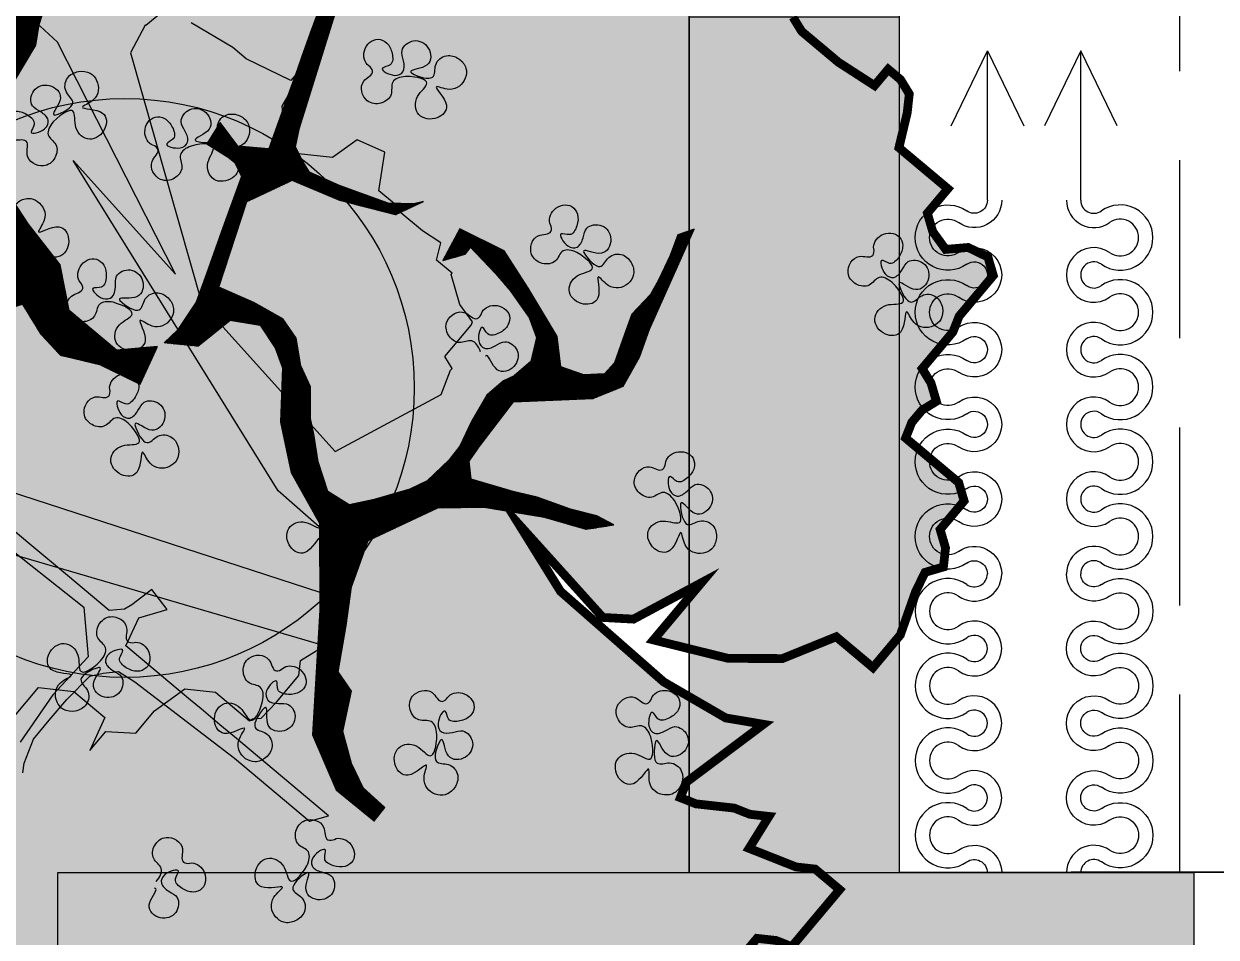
# Model space of a CAD drawing. Header units: millimetres. Extents: x 307301 to 459443, y -2888111 to -2805601.
# Drawn here: x 308850 to 309700, y -2820849 to -2820198 of the extents above; entities that cross this region are included whole.
import ezdxf

# ---------------------------------------------------------------- set-up
doc = ezdxf.new("R2010")
doc.units = ezdxf.units.MM
doc.header["$LTSCALE"] = 10
doc.header["$MEASUREMENT"] = 0
doc.linetypes.add('DASHED', pattern=[19.05, 12.7, -6.35])
doc.linetypes.add('HIDDEN', pattern=[9.525, 6.35, -3.175])
for name, color, linetype in [('BMA  furniture', 6, 'Continuous'), ('PDA FURNITURE', 6, 'Continuous'), ('Plants', 5, 'Continuous'), ('WALL - PDA', 1, 'Continuous')]:
    doc.layers.add(name, color=color, linetype=linetype)
for name, color, linetype, lineweight in [('Door', 4, 'Continuous', 9), ('HATCH WALL', 8, 'Continuous', 0), ('WIN', 5, 'Continuous', 9)]:
    doc.layers.add(name, color=color, linetype=linetype, lineweight=lineweight)
pattern_1 = [(4.504904, (420332.25034, -406164.66091), (-0.008927458, 0.113310114), [])]

# ---------------------------------------------------------------- blocks, each defined once
blk = doc.blocks.new('A$Cea7f365e')
at = {"layer": 'Door', "color": 8, "ltscale": 30}
for p, q in [((1099.1, 1221.3), (1099.1, 130.9)), ((1131.8, 1221.3), (1099.1, 1221.3)), ((1131.8, 130.9), (1131.8, 1221.3)), ((30.5, 163.6), (0, 163.6)), ((0, 163.6), (0, 0)), ((30.5, 130.9), (30.5, 163.6)), ((1142.2, 163.6), (1172.8, 163.6)), ((1142.2, 130.9), (1142.2, 163.6)), ((1172.8, 163.6), (1172.8, 0)), ((40.9, 130.9), (30.5, 130.9)), ((40.9, 0), (40.9, 130.9)), ((1099.1, 130.9), (1131.8, 130.9)), ((1131.8, 130.9), (1142.2, 130.9)), ((1131.8, 0), (1131.8, 130.9)), ((1172.8, 20.5), (1172.8, 20.5)), ((0, 0), (40.9, 0)), ((1172.8, 0), (1131.8, 0))]:
    blk.add_line(p, q, dxfattribs=at)
at = {"layer": 'Door', "color": 8, "linetype": 'DASHED', "ltscale": 30}
blk.add_arc((1131.8, 130.9), 1090.9, 91.7178, 180.0007, dxfattribs=at)
blk = doc.blocks.new('A$C3F2B00B6')
at = {"color": 3}
for p, q in [((0, 119), (0, 0)), ((-28.98, 59.77), (0, 0)), ((0, 0), (28.98, 59.77))]:
    blk.add_line(p, q, dxfattribs=at)
at = {"color": 3, "extrusion": (0, 0, -1)}
for centre, major_axis, start_param, end_param in [((-31.47, 624.72), (18.39, 18.39), 3.927048, 6.113388), ((-31.47, 624.72), (10.35, 10.35), 3.927048, 6.113388), ((-31.47, 624.72), (-18.39, 18.39), 3.311504, 5.497844), ((-31.47, 624.72), (10.35, 10.35), 1.740708, 3.927048), ((-10.44, 594.97), (15.42, 15.42), -1.400999, 2.971681), ((-10.44, 594.97), (7.38, 7.38), -1.400999, 2.971681), ((-31.47, 565.22), (-18.39, 18.39), 5.49773, 7.68407), ((-31.47, 565.22), (-10.35, 10.35), 5.49773, 7.68407), ((-31.47, 565.22), (-18.39, 18.39), 3.31139, 5.49773), ((-31.47, 565.22), (10.35, 10.35), 1.740594, 3.926934), ((-10.43, 535.47), (-15.42, 15.42), 0.169798, 4.542478), ((-10.43, 535.47), (-7.38, 7.38), 0.169798, 4.542478), ((-31.47, 505.72), (-18.39, 18.39), 5.49773, 7.68407), ((-31.47, 505.72), (-10.35, 10.35), 5.49773, 7.68407), ((-31.47, 505.72), (18.39, 18.39), 1.740594, 3.926934), ((-31.47, 505.72), (-10.35, 10.35), 3.31139, 5.49773), ((-10.43, 475.98), (-15.42, 15.42), 0.169798, 4.542478), ((-10.43, 475.98), (7.38, 7.38), -1.400999, 2.971681), ((-31.47, 446.23), (-18.39, 18.39), 5.49773, 7.68407), ((-31.47, 446.23), (-10.35, 10.35), 5.49773, 7.68407), ((-31.47, 446.23), (-18.39, 18.39), 3.31139, 5.49773), ((-31.47, 446.23), (10.35, 10.35), 1.740594, 3.926934), ((-10.43, 416.48), (-15.42, 15.42), 0.169798, 2.356138), ((-10.43, 416.48), (7.38, 7.38), -1.400999, 0.785341)]:
    blk.add_ellipse(centre, major_axis=major_axis, ratio=1, start_param=start_param, end_param=end_param, dxfattribs=at)
at = {"color": 3}
for centre, major_axis, start_param, end_param in [((-10.44, 654.47), (-15.42, 15.42), 1.740594, 3.926934), ((-10.44, 654.47), (-7.38, 7.38), 1.740594, 3.926934), ((-31.47, 386.73), (18.39, 18.39), 0.169798, 2.356138), ((-10.43, 416.48), (15.42, 15.42), 3.31139, 5.49773), ((-10.43, 416.48), (-7.38, 7.38), 1.740594, 3.926934), ((-31.47, 386.73), (10.35, 10.35), 0.169798, 2.356138), ((-31.47, 386.73), (18.39, 18.39), 2.356138, 4.542478), ((-31.47, 386.73), (10.35, 10.35), 2.356138, 4.542478), ((-10.43, 356.99), (15.42, 15.42), 3.31139, 7.68407), ((-10.43, 356.99), (7.38, 7.38), 3.31139, 7.68407), ((-31.47, 327.24), (-18.39, 18.39), -1.400999, 0.785341), ((-31.47, 327.24), (10.35, 10.35), 0.169798, 2.356138), ((-31.47, 327.24), (18.39, 18.39), 2.356138, 4.542478), ((-31.47, 327.24), (10.35, 10.35), 2.356138, 4.542478), ((-10.43, 297.49), (15.42, 15.42), 3.31139, 7.68407), ((-10.43, 297.49), (-7.38, 7.38), 1.740594, 6.113274), ((-31.47, 267.74), (18.39, 18.39), 0.169798, 2.356138), ((-31.47, 267.74), (-10.35, 10.35), -1.400999, 0.785341), ((-31.47, 267.74), (-18.39, 18.39), 0.785341, 2.971681), ((-31.47, 267.74), (-10.35, 10.35), 0.785341, 2.971681), ((-10.44, 237.99), (-15.42, 15.42), 1.740594, 6.113274), ((-10.44, 237.99), (-7.38, 7.38), 1.740594, 6.113274), ((-31.47, 208.24), (18.39, 18.39), 0.169911, 2.356251), ((-31.47, 208.24), (10.35, 10.35), 0.169911, 2.356251), ((-31.47, 208.24), (-18.39, 18.39), 0.785455, 2.971795), ((-31.47, 208.24), (-10.35, 10.35), 0.785455, 2.971795), ((-10.43, 178.49), (15.42, 15.42), 3.311504, 7.684184), ((-10.43, 178.49), (7.38, 7.38), 3.311504, 7.684184), ((-31.47, 148.74), (-18.39, 18.39), -1.400885, 0.785455), ((-31.47, 148.74), (10.35, 10.35), 0.169911, 2.356251), ((-31.47, 148.74), (18.39, 18.39), 2.356251, 4.542591), ((-31.47, 148.74), (10.35, 10.35), 2.356251, 4.542591), ((-10.43, 119), (-15.42, 15.42), 3.926991, 6.113388), ((-10.43, 119), (7.38, 7.38), 5.497787, 7.684184)]:
    blk.add_ellipse(centre, major_axis=major_axis, ratio=1, start_param=start_param, end_param=end_param, dxfattribs=at)
blk = doc.blocks.new('zdhdghgd')
at = {"layer": 'Plants', "transparency": 33554495}
h = blk.add_hatch(color=97, dxfattribs=at)
h.set_gradient(color1=(66, 119, 40), color2=(194, 242, 166), name='SPHERICAL')
h.paths.add_polyline_path([(420386.74, -406570.66), (420384.26, -406579.53), (420376.75, -406597.89), (420382.7, -406601.4), (420391.58, -406592.57), (420400.27, -406584.57), (420400.46, -406592.96), (420407.89, -406588.4), (420413.2, -406582.07), (420408.63, -406574.63), (420411.83, -406566.52), (420418.23, -406550.3), (420421.44, -406542.19), (420426.75, -406535.85), (420434.87, -406539.06), (420441.21, -406544.38), (420425.26, -406563.39), (420437.95, -406574.04), (420446.07, -406577.25), (420455.61, -406574.46), (420460.93, -406568.12), (420470.82, -406569.22), (420480.71, -406570.32), (420490.25, -406567.53), (420500.88, -406554.86), (420496.31, -406547.42), (420486.42, -406546.33), (420498.83, -406531.54), (420508.37, -406528.75), (420511.57, -406520.64), (420521.12, -406517.85), (420531.01, -406518.95), (420539.12, -406522.16), (420551.81, -406532.8), (420563.13, -406527.9), (420579.08, -406508.89), (420587.19, -406512.1), (420596.74, -406509.32), (420604.17, -406504.75), (420609.49, -406498.42), (420606.69, -406488.87), (420600.34, -406483.55), (420592.23, -406480.34), (420595.43, -406472.23), (420600.74, -406465.89), (420608.17, -406461.33), (420625.09, -406475.52), (420634.64, -406472.73), (420637.84, -406464.62), (420647.73, -406465.72), (420655.16, -406461.16), (420667.56, -406446.37), (420654.87, -406435.73), (420646.76, -406432.52), (420643.96, -406422.97), (420637.61, -406417.65), (420632.3, -406423.98), (420620.64, -406425), (420616.06, -406417.56), (420619.27, -406409.45), (420624.58, -406403.12), (420643.27, -406415.2), (420651.39, -406418.41), (420658.82, -406413.85), (420665.22, -406397.62), (420670.54, -406391.29), (420678.65, -406394.5), (420685, -406399.82), (420694.89, -406400.92), (420702.32, -406396.35), (420701.29, -406384.7), (420706.6, -406378.36), (420716.15, -406375.57), (420725.35, -406368.9), (420732.78, -406364.33), (420735.99, -406356.22), (420731.41, -406348.79), (420728.61, -406339.24), (420719.07, -406342.03), (420712.72, -406336.71), (420713.81, -406326.82), (420719.13, -406320.49), (420704.32, -406308.07), (420707.52, -406299.96), (420717.41, -406301.05), (420723.76, -406306.38), (420733.3, -406303.59), (420758.11, -406274.02), (420751.77, -406268.7), (420742.62, -406253.83), (420733.14, -406235.07), (420724.68, -406227.97), (420706.27, -406241.32), (420703.07, -406249.43), (420686.84, -406243.01), (420680.49, -406237.69), (420692.56, -406219.02), (420697.87, -406212.68), (420705.3, -406208.12), (420712.39, -406199.67), (420724.45, -406181), (420729.77, -406174.66), (420743.54, -406175.42), (420753.43, -406176.52), (420760.86, -406171.96), (420766.18, -406165.62), (420765.15, -406153.96), (420760.23, -406142.64), (420772.64, -406127.86), (420765.95, -406118.65), (420759.61, -406113.33), (420754.29, -406119.66), (420744.06, -406114.68), (420735.6, -406107.58), (420736.69, -406097.7), (420750.46, -406098.46), (420766.7, -406104.88), (420786.19, -406081.64), (420789.39, -406073.53), (420747.1, -406038.05), (420736.87, -406033.07), (420737.95, -406023.18), (420727.72, -406018.2), (420719.6, -406014.99), (420726.69, -406006.54), (420725.67, -405994.88), (420721.09, -405987.44), (420709.78, -405992.35), (420682.48, -406023.37), (420653.27, -406004.72), (420665.13, -406037.07), (420636.24, -406040.12), (420714.39, -406096.92), (420643.56, -406056.98), (420634.22, -406077.4), (420478.7, -406026.83), (420575, -406055.01), (420565.69, -406033.56), (420597.63, -406053.01), (420608.26, -406040.34), (420607.23, -406028.68), (420600.89, -406023.36), (420611.05, -405992.99), (420617.07, -405975.89), (420624.57, -405966.95), (420629.36, -405952.98), (420653, -405956.19), (420662.22, -405941.66), (420682.69, -405951.62), (420689.03, -405956.95), (420708.52, -405933.71), (420687.38, -405915.97), (420654.23, -405895.36), (420655.31, -405885.47), (420660.63, -405879.14), (420656.06, -405871.7), (420643.37, -405861.06), (420633.82, -405863.85), (420613.99, -405883.19), (420607.64, -405877.87), (420606.62, -405866.21), (420609.82, -405858.1), (420605.25, -405850.67), (420600.67, -405843.23), (420594.33, -405837.91), (420584.44, -405836.81), (420574.55, -405835.71), (420571.75, -405826.17), (420574.95, -405818.06), (420570.38, -405810.62), (420576.78, -405794.4), (420572.21, -405786.97), (420563.75, -405779.87), (420549.98, -405779.11), (420541.86, -405775.9), (420534.43, -405780.46), (420537.57, -405793.9), (420477.22, -405775.65), (420469.1, -405772.44), (420476.19, -405763.99), (420455.04, -405746.25), (420430.69, -405736.62), (420422.24, -405729.52), (420412.69, -405732.31), (420413.72, -405743.97), (420410.52, -405752.08), (420402.4, -405748.87), (420385.77, -405760.11), (420375.14, -405772.78), (420379.71, -405780.22), (420376.51, -405788.33), (420365.87, -405801), (420355.99, -405799.9), (420349.64, -405794.58), (420357.82, -405776.25), (420368.45, -405763.57), (420361.76, -405754.36), (420349.07, -405743.72), (420344.5, -405736.29), (420338.16, -405730.96), (420319.81, -405722.77), (420308.49, -405727.67), (420297.86, -405740.34), (420302.43, -405747.78), (420295.35, -405756.23), (420281.57, -405755.47), (420268.88, -405744.82), (420259.34, -405747.61), (420254.02, -405753.95), (420255.05, -405765.61), (420237.33, -405786.73), (420218.92, -405800.08), (420209.03, -405798.98), (420192.12, -405784.79), (420195.32, -405776.68), (420200.63, -405770.34), (420203.84, -405762.23), (420197.15, -405753.02), (420190.81, -405747.7), (420180.92, -405746.6), (420170.69, -405741.61), (420163.26, -405746.18), (420155.82, -405750.74), (420150.51, -405757.08), (420155.08, -405764.51), (420145.88, -405771.19), (420134.22, -405772.2), (420109.07, -405797.88), (420078.94, -405833.79), (420077.86, -405843.68), (420070.43, -405848.24), (420055.56, -405857.36), (420045.68, -405856.27), (420032.99, -405845.62), (420018.13, -405854.75), (420014.92, -405862.86), (420011.72, -405870.97), (420004.63, -405879.42), (419994.75, -405878.32), (419986.63, -405875.11), (419961.82, -405904.68), (419974.51, -405915.32), (419984.4, -405916.42), (420000.63, -405922.84), (420008.75, -405926.05), (419998.46, -405942.61), (420008.35, -405943.71), (420016.46, -405946.92), (420026.35, -405948.02), (420036.24, -405949.12), (420044.35, -405952.33), (420041.15, -405960.44), (420001.26, -405990.35), (420020.83, -405993.64), (420052.99, -406012.31), (420106.48, -406059.26), (420127.99, -406093.93), (420084.56, -406045.73), (420068.66, -406044.85), (420033.4, -406063.75), (420058.29, -406034.08), (420019.59, -406024.52), (419991.48, -406024.41), (419963.59, -406035.72), (419944.55, -406019.75), (419930.38, -406036.65), (419922.54, -406058.87), (419917.57, -406069.09), (419908.03, -406071.88), (419906.94, -406081.76), (419909.74, -406091.31), (419897.33, -406106.1), (419900.13, -406115.64), (419927.63, -406138.71), (419924.42, -406146.82), (419919.11, -406153.15), (419911.68, -406157.72), (419914.48, -406167.26), (419919.05, -406174.7), (419903.1, -406193.71), (419899.9, -406201.82), (419882.18, -406222.94), (419884.98, -406232.49), (419895.21, -406237.47), (419906.87, -406236.46), (419913.56, -406245.67), (419916.36, -406255.21), (419905.73, -406267.89), (419931.1, -406289.17), (419926.81, -406307.17), (419925.73, -406317.05), (419930.3, -406324.49), (419936.64, -406329.81), (419943.73, -406321.36), (419962.42, -406333.44), (419981.45, -406349.41), (419986.03, -406356.85), (419992.37, -406362.17), (419989.85, -406378.05), (419984.54, -406384.39), (419976.42, -406381.18), (419971.1, -406387.51), (419973.9, -406397.06), (419984.82, -406409.82), (419983.73, -406419.7), (419988.31, -406427.14), (419994.65, -406432.46), (420026.43, -406437.53), (420027.52, -406427.64), (420045.86, -406435.84), (420052.21, -406441.16), (420064.95, -406430.26), (420083.36, -406416.91), (420093.25, -406418.01), (420094.28, -406429.67), (420085.76, -406444.11), (420069.81, -406463.12), (420067.01, -406453.58), (420059.58, -406458.14), (420047.52, -406476.81), (420041.12, -406493.03), (420045.69, -406500.47), (420057.35, -406499.45), (420065.46, -406502.66), (420079.24, -406503.42), (420088.44, -406496.75), (420111.7, -406516.26), (420120.91, -406509.59), (420126.22, -406503.25), (420146.68, -406513.22), (420159.37, -406523.87), (420154.4, -406534.09), (420151.2, -406542.2), (420155.77, -406549.63), (420162.11, -406554.96), (420170.23, -406558.17), (420179.77, -406555.38), (420185.09, -406549.04), (420188.29, -406540.93), (420202.75, -406549.46), (420209.1, -406554.79), (420205.89, -406562.9), (420195.26, -406575.57), (420203.38, -406578.78), (420213.27, -406579.88), (420221.38, -406583.09), (420244.7, -406581.06), (420271.95, -406558.76), (420281.91, -406564.03), (420294.37, -406540.6), (420310.79, -406574.92), (420311.77, -406586.01), (420312.22, -406603.84), (420322.47, -406612.44), (420346.24, -406615.96), (420355.39, -406589.83), (420349.7, -406549.54), (420325.62, -406522.93), (420315.13, -406486.02), (420333.95, -406523.01), (420375.75, -406562.03)])
at = {"layer": 'Plants'}
h = blk.add_hatch(dxfattribs=at)
h.set_pattern_fill('ANSI31', color=39, scale=0.90929, angle=-40.4951)
h.set_pattern_definition(pattern_1)
edge = h.paths.add_edge_path()
edge.add_line((420294.45, -406186.33), (420277.62, -406199.79))
edge.add_line((420277.62, -406199.79), (420262.05, -406197.19))
edge.add_line((420262.05, -406197.19), (420254.3, -406185.4))
edge.add_line((420254.3, -406185.4), (420250.52, -406175.03))
edge.add_line((420250.52, -406175.03), (420251.64, -406146.92))
edge.add_line((420251.64, -406146.92), (420246.01, -406120.87))
edge.add_line((420246.01, -406120.87), (420231.45, -406094.62))
edge.add_line((420231.45, -406094.62), (420231.18, -406049.5))
edge.add_line((420231.18, -406049.5), (420234.95, -405984.81))
edge.add_line((420234.95, -405984.81), (420222.68, -405956.38))
edge.add_line((420222.68, -405956.38), (420202.97, -405940.29))
edge.add_line((420202.97, -405940.29), (420197.45, -405947.31))
edge.add_line((420197.45, -405947.31), (420208.82, -405957.4))
edge.add_line((420208.82, -405957.4), (420214.77, -405970.05))
edge.add_line((420214.77, -405970.05), (420219.28, -405986.68))
edge.add_line((420219.28, -405986.68), (420214.77, -406007.57))
edge.add_line((420214.77, -406007.57), (420221.67, -406017.56))
edge.add_line((420221.67, -406017.56), (420217.53, -406041.59))
edge.add_line((420217.53, -406041.59), (420214.82, -406061.63))
edge.add_line((420214.82, -406061.63), (420206.22, -406085.55))
edge.add_line((420206.22, -406085.55), (420170.1, -406102.58))
edge.add_line((420170.1, -406102.58), (420145.98, -406102.91))
edge.add_line((420145.98, -406102.91), (420114.85, -406097.71))
edge.add_line((420114.85, -406097.71), (420093.12, -406091.4))
edge.add_line((420093.12, -406091.4), (420078.78, -406093.74))
edge.add_line((420078.78, -406093.74), (420087.6, -406098.42))
edge.add_line((420087.6, -406098.42), (420101.36, -406101.87))
edge.add_line((420101.36, -406101.87), (420118.62, -406108.08))
edge.add_line((420118.62, -406108.08), (420131.05, -406111.05))
edge.add_line((420131.05, -406111.05), (420152.78, -406117.36))
edge.add_line((420152.78, -406117.36), (420153.89, -406126.77))
edge.add_line((420153.89, -406126.77), (420147.89, -406135.12))
edge.add_line((420147.89, -406135.12), (420130.84, -406157.5))
edge.add_line((420130.84, -406157.5), (420089.72, -406159.22))
edge.add_line((420089.72, -406159.22), (420073.95, -406165.56))
edge.add_line((420073.95, -406165.56), (420065.56, -406180.55))
edge.add_line((420065.56, -406180.55), (420060.3, -406195.17))
edge.add_line((420060.3, -406195.17), (420037.19, -406246.89))
edge.add_line((420037.19, -406246.89), (420045.74, -406243.97))
edge.add_line((420045.74, -406243.97), (420049.57, -406233.34))
edge.add_line((420049.57, -406233.34), (420055.68, -406220.52))
edge.add_line((420055.68, -406220.52), (420059.87, -406213.03))
edge.add_line((420059.87, -406213.03), (420069.49, -406202.98))
edge.add_line((420069.49, -406202.98), (420073.31, -406192.34))
edge.add_line((420073.31, -406192.34), (420078.57, -406177.72))
edge.add_line((420078.57, -406177.72), (420083.62, -406172.03))
edge.add_line((420083.62, -406172.03), (420094.35, -406171.39))
edge.add_line((420094.35, -406171.39), (420106.3, -406175.69))
edge.add_line((420106.3, -406175.69), (420108.16, -406191.37))
edge.add_line((420108.16, -406191.37), (420123.19, -406216.29))
edge.add_line((420123.19, -406216.29), (420135.68, -406235.79))
edge.add_line((420135.68, -406235.79), (420158.63, -406247.05))
edge.add_line((420158.63, -406247.05), (420167.5, -406230.72))
edge.add_line((420167.5, -406230.72), (420155.81, -406234.03))
edge.add_line((420155.81, -406234.03), (420153.05, -406237.54))
edge.add_line((420153.05, -406237.54), (420139.98, -406223.83))
edge.add_line((420139.98, -406223.83), (420132.6, -406215.17))
edge.add_line((420132.6, -406215.17), (420122.66, -406201.09))
edge.add_line((420122.66, -406201.09), (420118.89, -406190.73))
edge.add_line((420118.89, -406190.73), (420121.86, -406178.29))
edge.add_line((420121.86, -406178.29), (420130.52, -406170.89))
edge.add_line((420130.52, -406170.89), (420135.94, -406168.34))
edge.add_line((420135.94, -406168.34), (420144.6, -406160.95))
edge.add_line((420144.6, -406160.95), (420152.51, -406147.28))
edge.add_line((420152.51, -406147.28), (420158.62, -406134.47))
edge.add_line((420158.62, -406134.47), (420164.15, -406127.45))
edge.add_line((420164.15, -406127.45), (420175.57, -406116.55))
edge.add_line((420175.57, -406116.55), (420184.6, -406112.29))
edge.add_line((420184.6, -406112.29), (420203.03, -406106.92))
edge.add_line((420203.03, -406106.92), (420216.05, -406104.09))
edge.add_line((420216.05, -406104.09), (420227.04, -406111.05))
edge.add_line((420227.04, -406111.05), (420232.04, -406126.36))
edge.add_line((420232.04, -406126.36), (420234.37, -406140.71))
edge.add_line((420234.37, -406140.71), (420235.97, -406148.78))
edge.add_line((420235.97, -406148.78), (420236.02, -406165.31))
edge.add_line((420236.02, -406165.31), (420241.12, -406176.15))
edge.add_line((420241.12, -406176.15), (420243.46, -406190.5))
edge.add_line((420243.46, -406190.5), (420250.36, -406200.49))
edge.add_line((420250.36, -406200.49), (420265.35, -406208.88))
edge.add_line((420265.35, -406208.88), (420283.46, -406216.9))
edge.add_line((420283.46, -406216.9), (420269.01, -406261.24))
edge.add_line((420269.01, -406261.24), (420245.53, -406272.3))
edge.add_line((420245.53, -406272.3), (420220.78, -406261.9))
edge.add_line((420220.78, -406261.9), (420191.93, -406254.52))
edge.add_line((420191.93, -406254.52), (420177.48, -406261.33))
edge.add_line((420177.48, -406261.33), (420182.42, -406260.11))
edge.add_line((420182.42, -406260.11), (420195.81, -406260.42))
edge.add_line((420195.81, -406260.42), (420207.76, -406264.72))
edge.add_line((420207.76, -406264.72), (420221.04, -406269.5))
edge.add_line((420221.04, -406269.5), (420236.5, -406276.56))
edge.add_line((420236.5, -406276.56), (420240.38, -406282.46))
edge.add_line((420240.38, -406282.46), (420243.78, -406289.69))
edge.add_line((420243.78, -406289.69), (420241.76, -406299.47))
edge.add_line((420241.76, -406299.47), (420222.43, -406361.56))
edge.add_line((420222.43, -406361.56), (420205.22, -406409.4))
edge.add_line((420205.22, -406409.4), (420211.27, -406417.58))
edge.add_line((420211.27, -406417.58), (420219.88, -406393.66))
edge.add_line((420219.88, -406393.66), (420225.62, -406377.71))
edge.add_line((420225.62, -406377.71), (420232.79, -406357.78))
edge.add_line((420232.79, -406357.78), (420236.13, -406348.47))
edge.add_line((420236.13, -406348.47), (420240.44, -406336.51))
edge.add_line((420240.44, -406336.51), (420242.83, -406329.87))
edge.add_line((420242.83, -406329.87), (420247.61, -406316.58))
edge.add_line((420247.61, -406316.58), (420257.65, -406288.67))
edge.add_line((420257.65, -406288.67), (420273.69, -406289.94))
edge.add_line((420273.69, -406289.94), (420282.77, -406302.21))
edge.add_line((420282.77, -406302.21), (420289.73, -406291.2))
edge.add_line((420289.73, -406291.2), (420278.73, -406284.25))
edge.add_line((420278.73, -406284.25), (420275.23, -406281.48))
edge.add_line((420275.23, -406281.48), (420271.83, -406274.26))
edge.add_line((420271.83, -406274.26), (420281.39, -406247.68))
edge.add_line((420281.39, -406247.68), (420289.99, -406223.75))
edge.add_line((420289.99, -406223.75), (420295.25, -406209.13))
edge.add_line((420295.25, -406209.13), (420304.97, -406194.62))
edge.add_line((420304.97, -406194.62), (420311.83, -406188.08))
at = {"layer": 'Plants', "true_color": 0x99724c}
h = blk.add_hatch(color=35, dxfattribs=at)
h.dxf.hatch_style = 1
edge = h.paths.add_edge_path()
edge.add_arc((420332.25, -406164.66), 150, 0, 360)
at = {"layer": 'Plants'}
h = blk.add_hatch(dxfattribs=at)
h.set_pattern_fill('ANSI31', color=39, scale=0.90929, angle=-40.4951)
h.set_pattern_definition(pattern_1)
edge = h.paths.add_edge_path()
edge.add_line((420315.26, -406186.08), (420336.48, -406184.23))
edge.add_line((420336.48, -406184.23), (420361.01, -406204.81))
edge.add_line((420361.01, -406204.81), (420365.76, -406228.44))
edge.add_line((420365.76, -406228.44), (420382.33, -406249.71))
edge.add_line((420382.33, -406249.71), (420396.25, -406271.21))
edge.add_line((420396.25, -406271.21), (420398.35, -406295.08))
edge.add_line((420398.35, -406295.08), (420390.07, -406322.53))
edge.add_line((420390.07, -406322.53), (420378.44, -406342.25))
edge.add_line((420378.44, -406342.25), (420376.72, -406353.09))
edge.add_line((420376.72, -406353.09), (420367.24, -406381.97))
edge.add_line((420367.24, -406381.97), (420357.98, -406413.51))
edge.add_line((420357.98, -406413.51), (420352.13, -406438.08))
edge.add_line((420352.13, -406438.08), (420364.65, -406443.67))
edge.add_line((420364.65, -406443.67), (420366.87, -406423.43))
edge.add_line((420366.87, -406423.43), (420371.29, -406397.66))
edge.add_line((420371.29, -406397.66), (420379.29, -406382.26))
edge.add_line((420379.29, -406382.26), (420392.13, -406361.1))
edge.add_line((420392.13, -406361.1), (420403.52, -406338.73))
edge.add_line((420403.52, -406338.73), (420418.97, -406332.03))
edge.add_line((420418.97, -406332.03), (420438.98, -406331.63))
edge.add_line((420438.98, -406331.63), (420454.66, -406327.58))
edge.add_line((420454.66, -406327.58), (420475.36, -406335.13))
edge.add_line((420475.36, -406335.13), (420497.94, -406363.9))
edge.add_line((420497.94, -406363.9), (420501.25, -406386.32))
edge.add_line((420501.25, -406386.32), (420464.11, -406389.56))
edge.add_line((420464.11, -406389.56), (420440.48, -406394.29))
edge.add_line((420440.48, -406394.29), (420441.18, -406402.25))
edge.add_line((420441.18, -406402.25), (420488.68, -406395.44))
edge.add_line((420488.68, -406395.44), (420504.83, -406396.7))
edge.add_line((420504.83, -406396.7), (420524.29, -406420.39))
edge.add_line((420524.29, -406420.39), (420529.97, -406454.63))
edge.add_line((420529.97, -406454.63), (420537.37, -406478.04))
edge.add_line((420537.37, -406478.04), (420549.62, -406495.68))
edge.add_line((420549.62, -406495.68), (420557.85, -406482.94))
edge.add_line((420557.85, -406482.94), (420543.23, -406453.48))
edge.add_line((420543.23, -406453.48), (420538.71, -406432.49))
edge.add_line((420538.71, -406432.49), (420528.19, -406404.01))
edge.add_line((420528.19, -406404.01), (420542.2, -406396.11))
edge.add_line((420542.2, -406396.11), (420569.46, -406387.05))
edge.add_line((420569.46, -406387.05), (420597.93, -406376.55))
edge.add_line((420597.93, -406376.55), (420623.71, -406380.99))
edge.add_line((420623.71, -406380.99), (420643.95, -406383.23))
edge.add_line((420643.95, -406383.23), (420661.31, -406383.05))
edge.add_line((420661.31, -406383.05), (420664.7, -406376.08))
edge.add_line((420664.7, -406376.08), (420637.25, -406367.78))
edge.add_line((420637.25, -406367.78), (420611.7, -406366))
edge.add_line((420611.7, -406366), (420592.44, -406359.66))
edge.add_line((420592.44, -406359.66), (420574.81, -406371.89))
edge.add_line((420574.81, -406371.89), (420543.91, -406385.27))
edge.add_line((420543.91, -406385.27), (420528.23, -406389.31))
edge.add_line((420528.23, -406389.31), (420516.74, -406364.93))
edge.add_line((420516.74, -406364.93), (420491.51, -406336.4))
edge.add_line((420491.51, -406336.4), (420481.92, -406318.53))
edge.add_line((420481.92, -406318.53), (420443.86, -406311.16))
edge.add_line((420443.86, -406311.16), (420421.66, -406317.1))
edge.add_line((420421.66, -406317.1), (420420.31, -406286.49))
edge.add_line((420420.31, -406286.49), (420429.75, -406272.3))
edge.add_line((420429.75, -406272.3), (420455.1, -406256.73))
edge.add_line((420455.1, -406256.73), (420491.26, -406257.58))
edge.add_line((420491.26, -406257.58), (420518.01, -406257.92))
edge.add_line((420518.01, -406257.92), (420537.51, -406266.91))
edge.add_line((420537.51, -406266.91), (420571.29, -406255.95))
edge.add_line((420571.29, -406255.95), (420599.96, -406262.8))
edge.add_line((420599.96, -406262.8), (420607.21, -406254.15))
edge.add_line((420607.21, -406254.15), (420586.5, -406246.61))
edge.add_line((420586.5, -406246.61), (420561.19, -406247.48))
edge.add_line((420561.19, -406247.48), (420539, -406253.42))
edge.add_line((420539, -406253.42), (420501.21, -406234))
edge.add_line((420501.21, -406234), (420478.04, -406244.04))
edge.add_line((420478.04, -406244.04), (420445.98, -406244.16))
edge.add_line((420445.98, -406244.16), (420434.86, -406254.48))
edge.add_line((420434.86, -406254.48), (420405.73, -406242.33))
edge.add_line((420405.73, -406242.33), (420396.65, -406215.06))
edge.add_line((420396.65, -406215.06), (420460.86, -406185.41))
edge.add_line((420460.86, -406185.41), (420481.57, -406192.96))
edge.add_line((420481.57, -406192.96), (420490.27, -406185.52))
edge.add_line((420490.27, -406185.52), (420462.58, -406174.57))
edge.add_line((420462.58, -406174.57), (420474.21, -406154.85))
edge.add_line((420474.21, -406154.85), (420462.43, -406142.51))
edge.add_line((420462.43, -406142.51), (420465.04, -406156.99))
edge.add_line((420465.04, -406156.99), (420448.11, -406177.17))
edge.add_line((420448.11, -406177.17), (420430.24, -406186.74))
edge.add_line((420430.24, -406186.74), (420416.79, -406170.55))
edge.add_line((420416.79, -406170.55), (420408.41, -406151.23))
edge.add_line((420408.41, -406151.23), (420397.34, -406146.86))
edge.add_line((420397.34, -406146.86), (420410.04, -406169.8))
edge.add_line((420410.04, -406169.8), (420415.3, -406184.04))
edge.add_line((420415.3, -406184.04), (420398.37, -406204.22))
edge.add_line((420398.37, -406204.22), (420385.34, -406208.03))
edge.add_line((420385.34, -406208.03), (420375.99, -406192.81))
edge.add_line((420375.99, -406192.81), (420365.66, -406181.69))
edge.add_line((420365.66, -406181.69), (420345.18, -406176.79))
edge.add_line((420345.18, -406176.79), (420324.24, -406166.59))
at = {"layer": 'BMA  furniture', "ltscale": 100}
blk.add_circle((420332.25, -406164.66), 150, dxfattribs=at)
at = {"layer": 'Plants', "color": 97, "true_color": 0x427728, "const_width": 4.55}
for points in [[(420634.22, -406077.4), (420478.7, -406026.83), (420575, -406055.01)], [(420011.72, -405870.97), (420004.63, -405879.42), (419994.75, -405878.32), (419986.63, -405875.11), (419961.82, -405904.68), (419974.51, -405915.32), (419984.4, -405916.42), (420000.63, -405922.84), (420008.75, -405926.05), (419998.46, -405942.61), (420008.35, -405943.71), (420016.46, -405946.92), (420026.35, -405948.02), (420036.24, -405949.12), (420044.35, -405952.33), (420041.15, -405960.44), (420001.26, -405990.35), (420020.83, -405993.64), (420052.99, -406012.31), (420106.48, -406059.26), (420127.99, -406093.93), (420084.56, -406045.73), (420068.66, -406044.85), (420033.4, -406063.75), (420058.29, -406034.08), (420019.59, -406024.52), (419991.48, -406024.41), (419963.59, -406035.72), (419944.55, -406019.75), (419930.38, -406036.65), (419922.54, -406058.87), (419917.57, -406069.09), (419908.03, -406071.88), (419906.94, -406081.76), (419909.74, -406091.31), (419897.33, -406106.1), (419900.13, -406115.64), (419927.63, -406138.71), (419924.42, -406146.82), (419919.11, -406153.15), (419911.68, -406157.72), (419914.48, -406167.26), (419919.05, -406174.7), (419903.1, -406193.71), (419899.9, -406201.82), (419882.18, -406222.94), (419884.98, -406232.49), (419895.21, -406237.47), (419906.87, -406236.46), (419913.56, -406245.67), (419916.36, -406255.21), (419905.73, -406267.89), (419931.1, -406289.17), (419926.81, -406307.17), (419925.73, -406317.05), (419930.3, -406324.49), (419936.64, -406329.81), (419943.73, -406321.36), (419962.42, -406333.44), (419981.45, -406349.41), (419986.03, -406356.85)]]:
    blk.add_lwpolyline(points, dxfattribs=at)
at = {"layer": 'Plants', "color": 128}
for points in [[(420390.12, -406080.01), (420353.5, -406051.13), (420351.23, -406025.28), (420369.55, -406005.64), (420386.43, -405981.12)], [(420385.03, -405965.21), (420384.48, -405970.26), (420379.56, -405982.72), (420371.39, -405992.45), (420362.32, -406003.26), (420350.36, -406015.33), (420343.48, -406016.93), (420335.52, -406017.63), (420327.04, -406012.35), (420275.46, -405972.76), (420236.5, -405940.08), (420226.73, -405942.93), (420246.21, -405959.27), (420259.19, -405970.17), (420275.42, -405983.78), (420283, -405990.14), (420292.74, -405998.31), (420298.15, -406002.85), (420308.97, -406011.92), (420331.69, -406030.99), (420324.96, -406045.6), (420310.3, -406049.89), (420318.22, -406060.22), (420328.55, -406052.31), (420332.36, -406049.97), (420340.31, -406049.28), (420361.95, -406067.43), (420381.43, -406083.77), (420393.33, -406093.76)], [(420389.44, -405994.56), (420376.97, -406009.42), (420358.76, -406007.4), (420342.69, -405993.91), (420350.35, -405976.73), (420342.07, -405986.6), (420326.57, -405985.75), (420316.92, -405997.25), (420301.14, -406008.69), (420285.28, -406006.93), (420267.59, -405992.09), (420266.03, -405993.22), (420261.68, -405993.6), (420253.66, -406001.79), (420242.1, -406015.58), (420241.23, -406023.47), (420230.86, -406029.84), (420228.84, -406031.08), (420446.67, -406094.81)], [(420513.01, -406150.39), (420216.88, -406054.09), (420230.16, -406059.34), (420221.06, -406082.4), (420219.8, -406083.35), (420223.15, -406085.3), (420252.84, -406111.36), (420359.02, -406282.48), (420306.07, -406223.7), (420367.21, -406343.92), (420382.79, -406358.45)], [(420308.7, -406362.86), (420321.39, -406352.48), (420321.67, -406352.63), (420329.24, -406338.4), (420292.29, -406208.41), (420223.26, -406131.78), (420168.37, -406161.2), (420163.4, -406173.81), (420162.62, -406174.73), (420166.43, -406180.93), (420152.73, -406197.25), (420152.09, -406198.87), (420158.61, -406207.84), (420163.18, -406223.45), (420162.62, -406224.12), (420170.65, -406230.85), (420168.49, -406239.87), (420178.01, -406246.02), (420190.26, -406256.3), (420192.55, -406260.02), (420200.65, -406266.81), (420197.46, -406286.9), (420211.87, -406293.33), (420224.63, -406284.08), (420248.66, -406286.75), (420250.77, -406310.66), (420243.25, -406323.43), (420240.24, -406327.02), (420242.26, -406328.71), (420246.22, -406323.99), (420269.39, -406335.28), (420276.23, -406341.02), (420297.92, -406353.82)]]:
    blk.add_lwpolyline(points, dxfattribs=at)
at = {"layer": 'Plants', "color": 39}
for points in [[(420294.45, -406186.33), (420277.62, -406199.79), (420262.05, -406197.19), (420254.3, -406185.4), (420250.52, -406175.03), (420251.64, -406146.92), (420246.01, -406120.87), (420231.45, -406094.62), (420231.18, -406049.5), (420234.95, -405984.81), (420222.68, -405956.38), (420202.97, -405940.29), (420197.45, -405947.31), (420208.82, -405957.4), (420214.77, -405970.05), (420219.28, -405986.68), (420214.77, -406007.57), (420221.67, -406017.56), (420217.53, -406041.59), (420214.82, -406061.63), (420206.22, -406085.55), (420170.1, -406102.58), (420145.98, -406102.91), (420114.85, -406097.71), (420093.12, -406091.4), (420078.78, -406093.74), (420087.6, -406098.42), (420101.36, -406101.87), (420118.62, -406108.08), (420131.05, -406111.05), (420152.78, -406117.36), (420153.89, -406126.77), (420147.89, -406135.12), (420130.84, -406157.5), (420089.72, -406159.22), (420073.95, -406165.56), (420065.56, -406180.55), (420060.3, -406195.17), (420037.19, -406246.89), (420045.74, -406243.97), (420049.57, -406233.34), (420055.68, -406220.52), (420059.87, -406213.03), (420069.49, -406202.98), (420073.31, -406192.34), (420078.57, -406177.72), (420083.62, -406172.03), (420094.35, -406171.39), (420106.3, -406175.69), (420108.16, -406191.37), (420123.19, -406216.29), (420135.68, -406235.79), (420158.63, -406247.05), (420167.5, -406230.72), (420155.81, -406234.03), (420153.05, -406237.54), (420139.98, -406223.83), (420132.6, -406215.17), (420122.66, -406201.09), (420118.89, -406190.73), (420121.86, -406178.29), (420130.52, -406170.89), (420135.94, -406168.34), (420144.6, -406160.95), (420152.51, -406147.28), (420158.62, -406134.47), (420164.15, -406127.45), (420175.57, -406116.55), (420184.6, -406112.29), (420203.03, -406106.92), (420216.05, -406104.09), (420227.04, -406111.05), (420232.04, -406126.36), (420234.37, -406140.71), (420235.97, -406148.78), (420236.02, -406165.31), (420241.12, -406176.15), (420243.46, -406190.5), (420250.36, -406200.49), (420265.35, -406208.88), (420283.46, -406216.9), (420269.01, -406261.24), (420245.53, -406272.3), (420220.78, -406261.9), (420191.93, -406254.52), (420177.48, -406261.33), (420182.42, -406260.11), (420195.81, -406260.42), (420207.76, -406264.72), (420221.04, -406269.5), (420236.5, -406276.56), (420240.38, -406282.46), (420243.78, -406289.69), (420241.76, -406299.47), (420222.43, -406361.56)], [(420232.79, -406357.78), (420236.13, -406348.47), (420240.44, -406336.51), (420242.83, -406329.87), (420247.61, -406316.58), (420257.65, -406288.67), (420273.69, -406289.94), (420282.77, -406302.21), (420289.73, -406291.2), (420278.73, -406284.25), (420275.23, -406281.48), (420271.83, -406274.26), (420281.39, -406247.68), (420289.99, -406223.75), (420295.25, -406209.13), (420304.97, -406194.62), (420311.83, -406188.08)], [(420315.26, -406186.08), (420336.48, -406184.23), (420361.01, -406204.81), (420365.76, -406228.44), (420382.33, -406249.71), (420396.25, -406271.21)], [(420390.07, -406322.53), (420378.44, -406342.25), (420376.72, -406353.09), (420367.24, -406381.97)], [(420385.34, -406208.03), (420375.99, -406192.81), (420365.66, -406181.69), (420345.18, -406176.79), (420324.24, -406166.59)]]:
    blk.add_lwpolyline(points, dxfattribs=at)
at = {"layer": 'Plants', "color": 3}
for points in [[(420237.88, -405913.43), (420241.69, -405911.33), (420248.48, -405904.47), (420239.07, -405901.09), (420237.99, -405892.95), (420243.39, -405887.96), (420249.76, -405886.98), (420255.94, -405891.3), (420257.87, -405899.92), (420245.94, -405908.46), (420263.02, -405902.82), (420266.2, -405914.45), (420259.13, -405923.19), (420248.69, -405918.48), (420247.63, -405905.57), (420241.41, -405911.16), (420237.92, -405917.01)], [(420168.71, -405982.05), (420170.95, -405978.33), (420173.41, -405969), (420163.57, -405970.77), (420158.56, -405964.27), (420160.74, -405957.25), (420165.77, -405953.21), (420173.28, -405953.86), (420179.26, -405960.36), (420173.2, -405973.73), (420185.17, -405960.3), (420193.74, -405968.78), (420191.99, -405979.89), (420180.59, -405981.03), (420173.22, -405970.37), (420170.63, -405978.32), (420170.53, -405985.13)], [(420057.18, -405981.38), (420058.39, -405977.2), (420058.35, -405967.55), (420049.3, -405971.81), (420042.78, -405966.82), (420043.07, -405959.48), (420046.88, -405954.28), (420054.31, -405952.96), (420061.76, -405957.69), (420059.37, -405972.17), (420067.46, -405956.11), (420077.93, -405962.08), (420079.11, -405973.26), (420068.4, -405977.31), (420058.52, -405968.93), (420058.08, -405977.28), (420059.74, -405983.88)], [(420259.85, -405998.8), (420262.98, -405995.79), (420267.77, -405987.41), (420257.81, -405986.58), (420254.65, -405979), (420258.58, -405972.78), (420264.48, -405970.18), (420271.57, -405972.75), (420275.66, -405980.58), (420266.34, -405991.92), (420281.39, -405982.06), (420287.46, -405992.46), (420282.9, -406002.74), (420271.6, -406000.89), (420267.23, -405988.69), (420262.67, -405995.7), (420260.82, -406002.25)], [(420345.75, -406019.76), (420349.97, -406018.71), (420358.3, -406013.85), (420350.09, -406008.15), (420351.15, -406000), (420357.66, -405996.58), (420364.06, -405997.28), (420368.92, -406003.05), (420368.55, -406011.88), (420354.81, -406017.04), (420372.77, -406016.02), (420372.83, -406028.07), (420363.74, -406034.68), (420354.88, -406027.43), (420357.2, -406014.69), (420349.74, -406018.48), (420344.86, -406023.22)], [(420227.42, -406101.17), (420228.63, -406096.99), (420228.59, -406087.34), (420219.54, -406091.6), (420213.02, -406086.62), (420213.31, -406079.27), (420217.12, -406074.07), (420224.54, -406072.75), (420232, -406077.49), (420229.61, -406091.96), (420237.7, -406075.9), (420248.17, -406081.87), (420249.35, -406093.05), (420238.64, -406097.1), (420228.76, -406088.72), (420228.32, -406097.07), (420229.98, -406103.67)], [(420044.28, -406104.49), (420044.37, -406100.15), (420041.83, -406090.84), (420034.19, -406097.29), (420026.6, -406094.17), (420024.98, -406086.99), (420027.32, -406080.99), (420034.15, -406077.79), (420042.57, -406080.43), (420044.01, -406095.04), (420047.67, -406077.42), (420059.32, -406080.48), (420063.36, -406090.98), (420054.06, -406097.66), (420042.35, -406092.12), (420044.08, -406100.3), (420047.4, -406106.25)], [(420327, -406145.54), (420325.96, -406141.32), (420321.09, -406132.99), (420315.39, -406141.2), (420307.25, -406140.14), (420303.83, -406133.63), (420304.53, -406127.23), (420310.3, -406122.37), (420319.12, -406122.74), (420324.29, -406136.48), (420323.27, -406118.52), (420335.31, -406118.46), (420341.93, -406127.55), (420334.68, -406136.41), (420321.93, -406134.09), (420325.72, -406141.55), (420330.47, -406146.43)], [(420334.85, -406210.02), (420331.83, -406206.88), (420323.45, -406202.1), (420322.62, -406212.06), (420315.04, -406215.22), (420308.82, -406211.29), (420306.23, -406205.39), (420308.8, -406198.3), (420316.63, -406194.21), (420327.97, -406203.52), (420318.1, -406188.48), (420328.5, -406182.4), (420338.78, -406186.97), (420336.93, -406198.27), (420324.73, -406202.64), (420331.74, -406207.19), (420338.29, -406209.05)], [(419931.08, -406218.41), (419930.04, -406214.19), (419925.17, -406205.85), (419919.47, -406214.06), (419911.33, -406213.01), (419907.91, -406206.5), (419908.61, -406200.09), (419914.38, -406195.24), (419923.2, -406195.61), (419928.37, -406209.34), (419927.35, -406191.38), (419939.39, -406191.32), (419946.01, -406200.42), (419938.76, -406209.28), (419926.01, -406206.96), (419929.8, -406214.41), (419934.55, -406219.3)], [(420094.4, -406234.91), (420092.3, -406231.1), (420085.44, -406224.31), (420082.06, -406233.71), (420073.92, -406234.8), (420068.93, -406229.4), (420067.95, -406223.03), (420072.27, -406216.85), (420080.89, -406214.92), (420089.43, -406226.85), (420083.8, -406209.77), (420095.42, -406206.59), (420104.16, -406213.66), (420099.45, -406224.1), (420086.54, -406225.16), (420092.13, -406231.38), (420097.98, -406234.87)], [(420387.25, -406235), (420384.12, -406238.02), (420379.33, -406246.4), (420389.29, -406247.23), (420392.45, -406254.81), (420388.52, -406261.03), (420382.62, -406263.62), (420375.53, -406261.05), (420371.44, -406253.22), (420380.76, -406241.88), (420365.71, -406251.75), (420359.63, -406241.35), (420364.2, -406231.07), (420375.5, -406232.92), (420379.87, -406245.12), (420384.43, -406238.11), (420386.28, -406231.56)], [(420295.33, -406292.6), (420291.15, -406291.4), (420281.5, -406291.44), (420285.76, -406300.48), (420280.78, -406307.01), (420273.43, -406306.72), (420268.23, -406302.91), (420266.91, -406295.48), (420271.64, -406288.03), (420286.12, -406290.42), (420270.06, -406282.33), (420276.03, -406271.86), (420287.21, -406270.68), (420291.26, -406281.39), (420282.88, -406291.27), (420291.23, -406291.71), (420297.83, -406290.04)], [(420368.44, -406306.11), (420364.22, -406307.16), (420355.88, -406312.02), (420364.09, -406317.72), (420363.04, -406325.86), (420356.53, -406329.28), (420350.12, -406328.58), (420345.27, -406322.81), (420345.64, -406313.99), (420359.37, -406308.82), (420341.41, -406309.85), (420341.35, -406297.8), (420350.44, -406291.18), (420359.31, -406298.43), (420356.99, -406311.18), (420364.44, -406307.39), (420369.32, -406302.64)], [(420183.71, -406327.91), (420179.99, -406325.66), (420170.65, -406323.2), (420172.43, -406333.04), (420165.92, -406338.05), (420158.9, -406335.87), (420154.87, -406330.84), (420155.51, -406323.33), (420162.01, -406317.35), (420175.38, -406323.41), (420161.96, -406311.44), (420170.43, -406302.87), (420181.54, -406304.63), (420182.68, -406316.02), (420172.03, -406323.39), (420179.98, -406325.98), (420186.79, -406326.08)]]:
    blk.add_open_spline(points, degree=3, knots=[5.659939, 5.659939, 5.659939, 5.659939, 5.794674, 5.896015, 6.011026, 6.116494, 6.210941, 6.291027, 6.45076, 6.557203, 6.728442, 6.854737, 7.005278, 7.151913, 7.285787, 7.43104, 7.43104, 7.43104, 7.43104], dxfattribs=at)
at = {"layer": 'Plants', "color": 97}
for points in [[(420315.96, -405908.84), (420314.02, -405911.12), (420311.54, -405916.13), (420318.72, -405920.24), (420317.54, -405928.28), (420310.33, -405933.82), (420299.94, -405927.99), (420304.18, -405918.76), (420299.66, -405918.12), (420298.56, -405918.37), (420295.95, -405918.98), (420289.53, -405915.04), (420290.12, -405905.17), (420297.38, -405902.77), (420302.54, -405904.84), (420307.76, -405909.33), (420301.95, -405916.3), (420312.13, -405913.7), (420314.31, -405907.52), (420309.68, -405903.54), (420303.51, -405900.93), (420304.69, -405891.29), (420314.17, -405888.3), (420323.05, -405896.17), (420314.68, -405904.89), (420316.49, -405905.38), (420316.84, -405905.37)], [(420237.92, -405917.01), (420236.64, -405919.71), (420235.55, -405925.19), (420243.55, -405927.3), (420244.48, -405935.38), (420238.96, -405942.59), (420227.41, -405939.65), (420229.11, -405929.64), (420224.59, -405930.19), (420223.59, -405930.72), (420221.22, -405931.98), (420214, -405929.84), (420212.02, -405920.15), (420218.41, -405915.95), (420223.93, -405916.62), (420230.13, -405919.6), (420226.32, -405927.84), (420235.49, -405922.69), (420235.99, -405916.15), (420230.49, -405913.52), (420223.85, -405912.59), (420222.5, -405902.97), (420230.89, -405897.62), (420241.5, -405902.93), (420235.66, -405913.52), (420237.54, -405913.52), (420237.88, -405913.43)], [(420170.53, -405985.13), (420170.77, -405988.12), (420172.57, -405993.41), (420180.55, -405991.24), (420185.4, -405997.76), (420184.22, -406006.78), (420172.75, -406010), (420169.22, -406000.48), (420165.57, -406003.22), (420164.97, -406004.18), (420163.55, -406006.45), (420156.23, -406008.21), (420149.67, -406000.81), (420153.1, -405993.98), (420158.22, -405991.8), (420165.08, -405991.28), (420165.91, -406000.32), (420171.27, -405991.28), (420168.43, -405985.36), (420162.35, -405985.83), (420156.14, -405988.34), (420150.16, -405980.69), (420154.75, -405971.87), (420166.59, -405971.16), (420166.83, -405983.25), (420168.46, -405982.31), (420168.71, -405982.05)], [(420059.74, -405983.88), (420060.75, -405986.7), (420063.85, -405991.35), (420071, -405987.19), (420077.37, -405992.23), (420078.57, -406001.24), (420068.32, -406007.33), (420062.45, -405999.04), (420059.63, -406002.63), (420059.3, -406003.71), (420058.52, -406006.28), (420051.9, -406009.87), (420043.65, -406004.42), (420045.2, -405996.94), (420049.58, -405993.5), (420056.07, -405991.23), (420059.21, -405999.74), (420062.04, -405989.62), (420057.78, -405984.64), (420052.02, -405986.67), (420046.67, -405990.71), (420038.91, -405984.86), (420041.06, -405975.15), (420052.32, -405971.4), (420055.68, -405983.01), (420057.01, -405981.68), (420057.18, -405981.38)], [(420260.82, -406002.25), (420260.28, -406005.19), (420260.64, -406010.77), (420268.91, -406010.74), (420271.91, -406018.3), (420268.44, -406026.7), (420256.52, -406026.85), (420255.58, -406016.73), (420251.35, -406018.43), (420250.52, -406019.21), (420248.56, -406021.03), (420241.03, -406020.84), (420236.61, -406012), (420241.69, -406006.28), (420247.2, -406005.5), (420253.96, -406006.77), (420252.42, -406015.72), (420259.94, -406008.37), (420258.73, -406001.93), (420252.73, -406000.8), (420246.08, -406001.62), (420242.29, -405992.69), (420249, -405985.35), (420260.63, -405987.73), (420257.73, -405999.47), (420259.55, -405998.98), (420259.85, -405998.8)], [(420344.86, -406023.22), (420342.92, -406025.5), (420340.44, -406030.52), (420347.62, -406034.62), (420346.44, -406042.66), (420339.23, -406048.21), (420328.84, -406042.38), (420333.08, -406033.14), (420328.57, -406032.5), (420327.46, -406032.76), (420324.85, -406033.36), (420318.43, -406029.43), (420319.02, -406019.56), (420326.28, -406017.15), (420331.44, -406019.23), (420336.66, -406023.71), (420330.85, -406030.69), (420341.04, -406028.09), (420343.22, -406021.9), (420338.58, -406017.93), (420332.41, -406015.31), (420333.59, -406005.68), (420343.08, -406002.68), (420351.96, -406010.55), (420343.58, -406019.27), (420345.39, -406019.76), (420345.75, -406019.76)], [(420047.4, -406106.25), (420049.11, -406108.71), (420053.3, -406112.4), (420059.13, -406106.53), (420066.59, -406109.75), (420070.08, -406118.15), (420061.76, -406126.68), (420053.94, -406120.19), (420052.15, -406124.39), (420052.11, -406125.52), (420052.02, -406128.2), (420046.56, -406133.38), (420037.18, -406130.26), (420036.73, -406122.63), (420040.07, -406118.18), (420045.76, -406114.3), (420050.99, -406121.71), (420051.11, -406111.2), (420045.7, -406107.49), (420040.66, -406110.94), (420036.54, -406116.23), (420027.54, -406112.59), (420027.1, -406102.65), (420037, -406096.11), (420043.26, -406106.46), (420044.2, -406104.84), (420044.28, -406104.49)], [(420330.47, -406146.43), (420332.75, -406148.37), (420337.76, -406150.84), (420341.87, -406143.66), (420349.91, -406144.85), (420355.45, -406152.05), (420349.62, -406162.44), (420340.39, -406158.21), (420339.75, -406162.72), (420340, -406163.83), (420340.61, -406166.44), (420336.67, -406172.86), (420326.8, -406172.27), (420324.4, -406165.01), (420326.47, -406159.85), (420330.96, -406154.63), (420337.94, -406160.44), (420335.33, -406150.25), (420329.15, -406148.07), (420325.17, -406152.71), (420322.56, -406158.88), (420312.92, -406157.7), (420309.93, -406148.21), (420317.8, -406139.33), (420326.52, -406147.71), (420327.01, -406145.89), (420327, -406145.54)], [(420147.92, -406183.38), (420148.93, -406186.2), (420152.03, -406190.85), (420159.18, -406186.68), (420165.55, -406191.73), (420166.75, -406200.74), (420156.5, -406206.82), (420150.62, -406198.54), (420147.81, -406202.13), (420147.48, -406203.21), (420146.7, -406205.78), (420140.08, -406209.37), (420131.83, -406203.92), (420133.38, -406196.43), (420137.75, -406193), (420144.25, -406190.72), (420147.38, -406199.24), (420150.22, -406189.12), (420145.96, -406184.14), (420140.2, -406186.17), (420134.85, -406190.2), (420127.09, -406184.36), (420129.24, -406174.65), (420140.5, -406170.9), (420143.86, -406182.51), (420145.19, -406181.18), (420145.36, -406180.88)], [(420338.29, -406209.05), (420341.24, -406209.59), (420346.82, -406209.23), (420346.79, -406200.96), (420354.34, -406197.96), (420362.74, -406201.43), (420362.89, -406213.34), (420352.78, -406214.29), (420354.48, -406218.52), (420355.25, -406219.35), (420357.08, -406221.31), (420356.88, -406228.84), (420348.04, -406233.26), (420342.33, -406228.18), (420341.54, -406222.67), (420342.82, -406215.91), (420351.76, -406217.45), (420344.42, -406209.93), (420337.97, -406211.14), (420336.85, -406217.13), (420337.67, -406223.79), (420328.73, -406227.58), (420321.39, -406220.87), (420323.77, -406209.24), (420335.51, -406212.13), (420335.03, -406210.32), (420334.85, -406210.02)], [(420386.28, -406231.56), (420386.82, -406228.61), (420386.46, -406223.03), (420378.19, -406223.06), (420375.19, -406215.51), (420378.66, -406207.11), (420390.58, -406206.96), (420391.52, -406217.07), (420395.75, -406215.37), (420396.58, -406214.6), (420398.54, -406212.77), (420406.07, -406212.97), (420410.49, -406221.81), (420405.41, -406227.52), (420399.9, -406228.3), (420393.14, -406227.03), (420394.68, -406218.08), (420387.16, -406225.43), (420388.37, -406231.88), (420394.37, -406233), (420401.02, -406232.18), (420404.81, -406241.12), (420398.1, -406248.45), (420386.47, -406246.08), (420389.37, -406234.34), (420387.55, -406234.82), (420387.25, -406235)], [(419934.55, -406219.3), (419936.83, -406221.23), (419941.84, -406223.71), (419945.95, -406216.53), (419953.99, -406217.72), (419959.53, -406224.92), (419953.7, -406235.31), (419944.47, -406231.08), (419943.83, -406235.59), (419944.08, -406236.69), (419944.69, -406239.31), (419940.75, -406245.72), (419930.88, -406245.13), (419928.48, -406237.88), (419930.55, -406232.71), (419935.04, -406227.5), (419942.01, -406233.3), (419939.41, -406223.12), (419933.23, -406220.94), (419929.25, -406225.57), (419926.64, -406231.74), (419917, -406230.56), (419914.01, -406221.08), (419921.88, -406212.2), (419930.6, -406220.58), (419931.09, -406218.76), (419931.08, -406218.41)], [(420097.98, -406234.87), (420100.68, -406236.15), (420106.17, -406237.24), (420108.28, -406229.24), (420116.35, -406228.31), (420123.57, -406233.83), (420120.63, -406245.38), (420110.61, -406243.68), (420111.16, -406248.2), (420111.69, -406249.2), (420112.95, -406251.57), (420110.81, -406258.79), (420101.13, -406260.77), (420096.93, -406254.38), (420097.59, -406248.86), (420100.58, -406242.66), (420108.82, -406246.46), (420103.67, -406237.3), (420097.13, -406236.8), (420094.49, -406242.3), (420093.56, -406248.94), (420083.95, -406250.29), (420078.6, -406241.9), (420083.9, -406231.29), (420094.49, -406237.13), (420094.5, -406235.24), (420094.4, -406234.91)], [(420297.83, -406290.04), (420300.65, -406289.04), (420305.3, -406285.93), (420301.14, -406278.79), (420306.18, -406272.42), (420315.19, -406271.22), (420321.28, -406281.46), (420312.99, -406287.34), (420316.58, -406290.15), (420317.66, -406290.48), (420320.23, -406291.27), (420323.82, -406297.88), (420318.38, -406306.14), (420310.89, -406304.59), (420307.45, -406300.21), (420305.18, -406293.72), (420313.7, -406290.58), (420303.57, -406287.74), (420298.59, -406292.01), (420300.62, -406297.77), (420304.66, -406303.12), (420298.81, -406310.87), (420289.1, -406308.72), (420285.35, -406297.47), (420296.96, -406294.1), (420295.64, -406292.77), (420295.33, -406292.6)], [(420369.32, -406302.64), (420371.26, -406300.36), (420373.74, -406295.35), (420366.56, -406291.24), (420367.74, -406283.2), (420374.95, -406277.66), (420385.34, -406283.49), (420381.1, -406292.72), (420385.62, -406293.36), (420386.72, -406293.11), (420389.33, -406292.51), (420395.75, -406296.44), (420395.16, -406306.31), (420387.9, -406308.71), (420382.74, -406306.64), (420377.52, -406302.15), (420383.33, -406295.18), (420373.15, -406297.78), (420370.97, -406303.97), (420375.6, -406307.94), (420381.77, -406310.55), (420380.59, -406320.19), (420371.11, -406323.19), (420362.23, -406315.32), (420370.61, -406306.59), (420368.79, -406306.11), (420368.44, -406306.11)], [(420186.79, -406326.08), (420189.77, -406325.84), (420195.06, -406324.05), (420192.89, -406316.06), (420199.42, -406311.22), (420208.43, -406312.39), (420211.66, -406323.86), (420202.13, -406327.4), (420204.87, -406331.04), (420205.83, -406331.64), (420208.1, -406333.06), (420209.86, -406340.38), (420202.47, -406346.94), (420195.63, -406343.51), (420193.45, -406338.39), (420192.93, -406331.53), (420201.97, -406330.71), (420192.93, -406325.35), (420187.01, -406328.18), (420187.48, -406334.26), (420190, -406340.48), (420182.35, -406346.46), (420173.52, -406341.87), (420172.81, -406330.02), (420184.9, -406329.78), (420183.96, -406328.15), (420183.71, -406327.91)]]:
    blk.add_open_spline(points, degree=3, knots=[3.354914, 3.354914, 3.354914, 3.354914, 3.458222, 3.559484, 3.66794, 3.78084, 3.941706, 4.05148, 4.10473, 4.10473, 4.10473, 4.231025, 4.378045, 4.455635, 4.549759, 4.643907, 4.711765, 4.825485, 4.900546, 4.990075, 5.075064, 5.197883, 5.330484, 5.468269, 5.611916, 5.635621, 5.635621, 5.635621, 5.635621], dxfattribs=at)

msp = doc.modelspace()

# ---------------------------------------------------------------- hatches: boundary and pattern name
at = {"layer": 'HATCH WALL'}
for points in [[(309474.12, -2820192.9), (309324.12, -2820192.9), (309324.12, -2820802.9), (309474.12, -2820802.9)], [(309684.12, -2820952.9), (308874.12, -2820952.9), (308874.12, -2820802.9), (309684.12, -2820802.9)]]:
    msp.add_hatch(color=7, dxfattribs=at).paths.add_polyline_path(points)

# ---------------------------------------------------------------- linework, layer by layer
at = {"layer": 'BMA  furniture', "color": 3, "linetype": 'HIDDEN', "ltscale": 2, "elevation": 0}
msp.add_lwpolyline([(309674.12, -2820802.9), (309674.12, -2816532.9)], dxfattribs=at)
at = {"layer": 'PDA FURNITURE', "elevation": 0.06}
msp.add_lwpolyline([(324324.12, -2818642.9), (320504.08, -2818647.84), (320504.08, -2823807.91), (319504.12, -2823807.91), (319504.12, -2825712.9), (312944.12, -2825712.9), (312944.12, -2823807.91), (312444.12, -2823807.91), (312444.12, -2825407.91), (310934.12, -2825407.91), (310934.12, -2821218.14), (311628.95, -2821218.14), (311628.95, -2820797.91), (309474.12, -2820802.9), (309474.12, -2816532.9), (311052.52, -2816532.93), (311052.52, -2816382.9), (310074.12, -2816382.9), (310074.12, -2814852.9), (311629.13, -2814852.9), (311629.13, -2814492.91), (311008.95, -2814492.91), (311008.95, -2812252.91)], dxfattribs=at)
at = {"layer": 'PDA FURNITURE', "elevation": 0}
msp.add_lwpolyline([(308019.12, -2820952.07), (308874.12, -2820952.9), (308874.12, -2820802.9), (309324.12, -2820802.9), (309324.12, -2816532.9), (308874.13, -2816532.9), (308873.91, -2816465), (308018.91, -2816465.04)], close=True, dxfattribs=at)
at = {"layer": 'WALL - PDA', "elevation": 0}
for points in [[(309474.12, -2820192.9), (309324.12, -2820192.9), (309324.12, -2820802.9), (309474.12, -2820802.9)], [(309684.12, -2820952.9), (308874.12, -2820952.9), (308874.12, -2820802.9), (309684.12, -2820802.9)]]:
    msp.add_lwpolyline(points, close=True, dxfattribs=at)
at = {"layer": 'WIN', "ltscale": 50, "elevation": 0}
msp.add_lwpolyline([(309324.12, -2816532.9), (308874.13, -2816532.9), (308874.12, -2816465), (308018.91, -2816465.04), (308019.12, -2820952.07), (308874.12, -2820952.48), (308874.12, -2820802.9), (309324.12, -2820802.9)], close=True, dxfattribs=at)

# ---------------------------------------------------------------- block references
at = {"layer": 'BMA  furniture', "rotation": 180}
for name, p, xscale, yscale, zscale in [('zdhdghgd', (887262.03, -3379304.14), 1.375912058771675, 1.375912058771675, 1.375912058771675), ('A$C3F2B00B6', (309536.86, -2820216.88), -0.8954225604944318, 0.8954225604944318, 0.8954225604944318), ('A$C3F2B00B6', (309603.41, -2820216.88), 0.8954225604944318, 0.8954225604944318, 0.8954225604944318)]:
    msp.add_blockref(name, p, dxfattribs=dict(at, xscale=xscale, yscale=yscale, zscale=zscale))
at = {"layer": 'Door', "ltscale": 50, "xscale": -0.6395185646465827, "yscale": 0.6395185646465827, "zscale": 0.6395185646465827, "rotation": 180}
msp.add_blockref('A$Cea7f365e', (309684.12, -2820802.9), dxfattribs=at)

doc.saveas('drawing.dxf')
